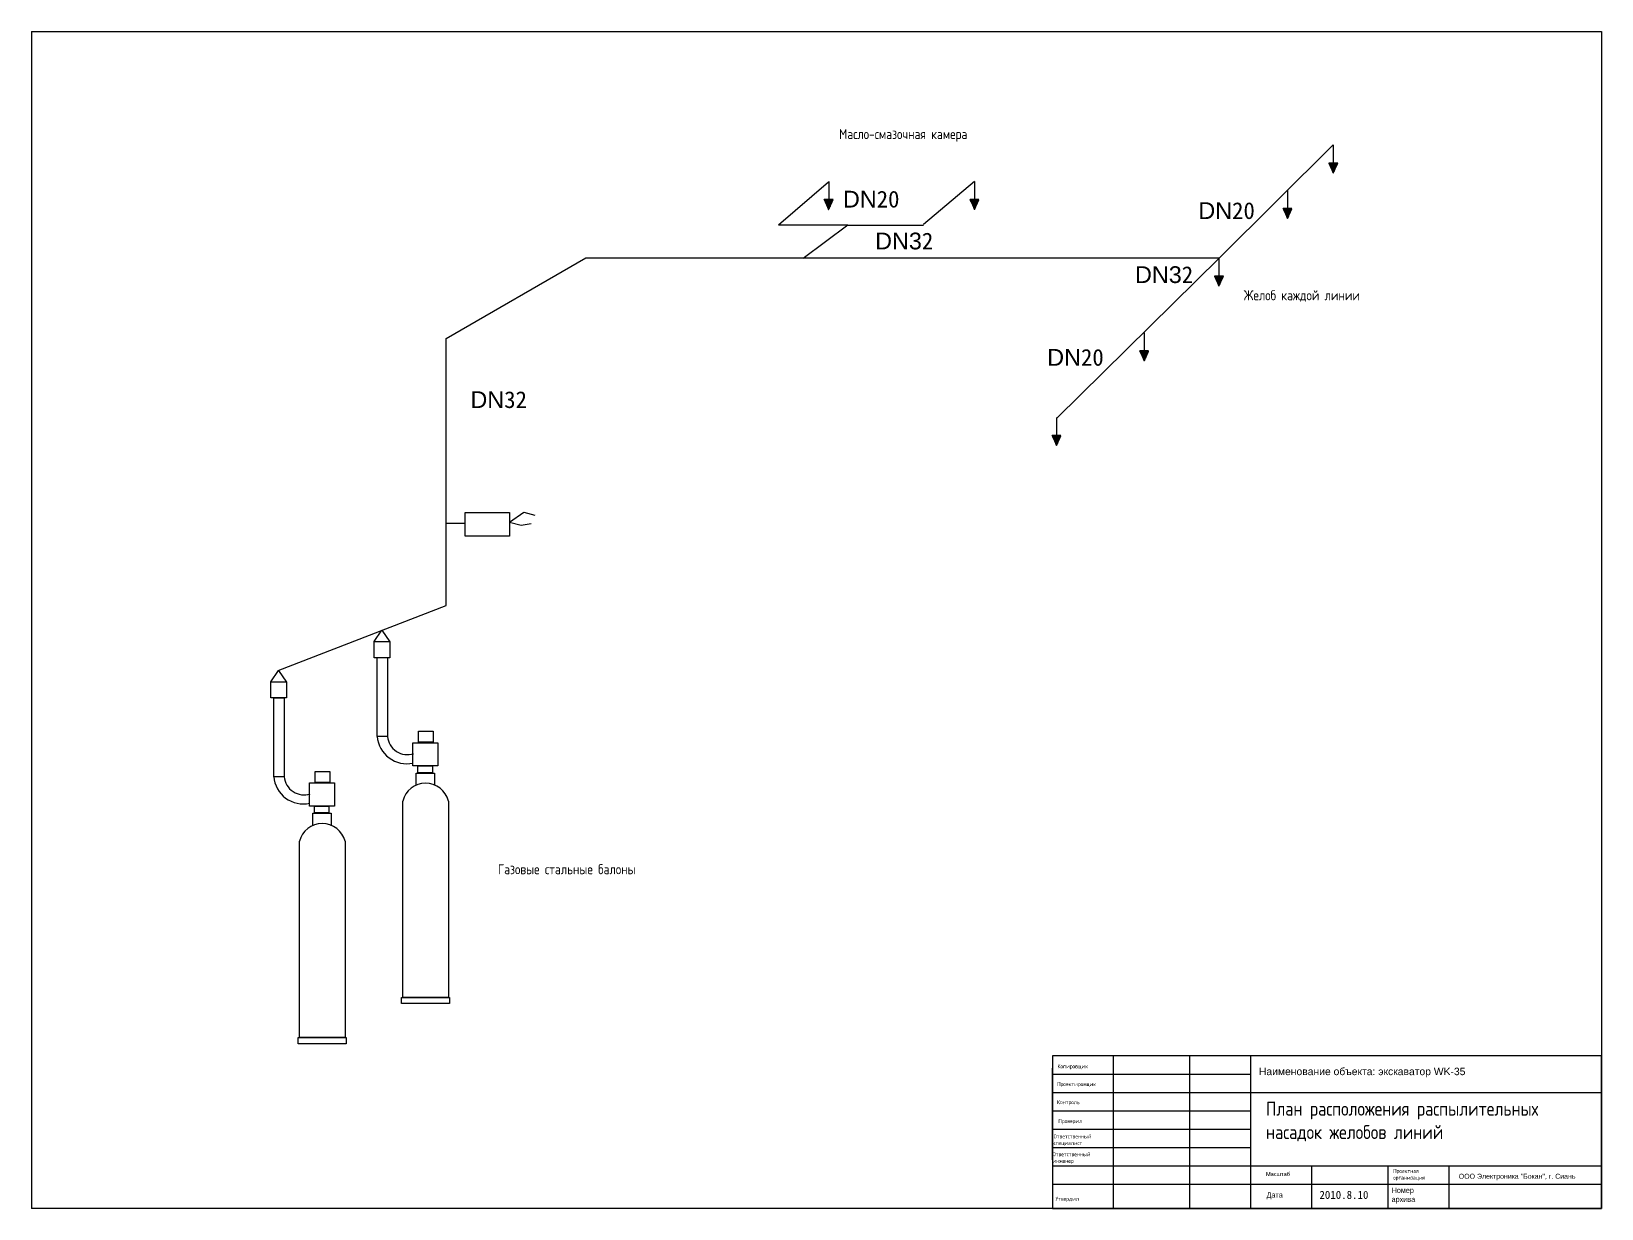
# Model space of a CAD drawing. Extents: x 48388 to 147340, y 33806 to 122092.
# Drawn here: x 119419 to 127267, y 61064 to 66945 of the extents above; entities that cross this region are included whole.
import ezdxf

# ---------------------------------------------------------------- set-up
doc = ezdxf.new("R2010")
doc.units = 0
doc.header["$LTSCALE"] = 1000
doc.header["$MEASUREMENT"] = 0
doc.layers.get('0').update_dxf_attribs({"linetype": 'CONTINUOUS'})
doc.styles.add('_TEL_DIM', font='SIMPLEX', dxfattribs={"width": 0.8, "height": 3.5, "bigfont": 'HZTXT'})
doc.styles.get("Standard").update_dxf_attribs({"font": 'GBENOR', "bigfont": 'GBCBIG'})

msp = doc.modelspace()

# ---------------------------------------------------------------- hatches: boundary and pattern name
h = msp.add_hatch()
h.set_pattern_fill('ANSI31', color=256, style=0)
h.set_pattern_definition([(45, (1867.08941, 1308.35547), (-0.08838834765, 0.08838834765), [])])
h.paths.add_polyline_path([(125904.1, 66287), (125926, 66237.5), (125948.5, 66287), (125929.4, 66287), (125926.5, 66287), (125926.5, 66287)])
h = msp.add_hatch()
h.set_pattern_fill('ANSI31', color=256, style=0)
h.set_pattern_definition([(45, (-655.11108, 1125.64675), (-0.08838834765, 0.08838834765), [])])
h.paths.add_polyline_path([(123381.9, 66104.3), (123403.8, 66054.8), (123426.3, 66104.3), (123407.2, 66104.3), (123404.3, 66104.3), (123404.3, 66104.3)])
h = msp.add_hatch()
h.set_pattern_fill('ANSI31', color=256, style=0)
h.set_pattern_definition([(45, (73.56739, 1125.64675), (-0.08838834765, 0.08838834765), [])])
h.paths.add_polyline_path([(124110.6, 66104.3), (124132.5, 66054.8), (124155, 66104.3), (124135.9, 66104.3), (124133, 66104.3), (124133, 66104.3)])
h = msp.add_hatch()
h.set_pattern_fill('ANSI31', color=256, style=0)
h.set_pattern_definition([(45, (1638.1795, 1081.07198), (-0.08838834765, 0.08838834765), [])])
h.paths.add_polyline_path([(125675.2, 66059.7), (125697.1, 66010.2), (125719.6, 66059.8), (125700.5, 66059.8), (125697.6, 66059.7), (125697.6, 66059.7)])
h = msp.add_hatch()
h.set_pattern_fill('ANSI31', color=256, style=0)
h.set_pattern_definition([(45, (1295.57504, 743.83898), (-0.08838834765, 0.08838834765), [])])
h.paths.add_polyline_path([(125332.6, 65722.5), (125354.5, 65673), (125377, 65722.5), (125357.9, 65722.5), (125355, 65722.5), (125355, 65722.5)])
h = msp.add_hatch()
h.set_pattern_fill('ANSI31', color=256, style=0)
h.set_pattern_definition([(45, (922.0981, 369.60727), (-0.08838834765, 0.08838834765), [])])
h.paths.add_polyline_path([(124959.1, 65348.3), (124981, 65298.7), (125003.5, 65348.3), (124984.4, 65348.3), (124981.5, 65348.3), (124981.5, 65348.3)])
h = msp.add_hatch()
h.set_pattern_fill('ANSI31', color=256, style=0)
h.set_pattern_definition([(45, (483.74403, -53.09971), (-0.08838834765, 0.08838834765), [])])
h.paths.add_polyline_path([(124520.8, 64925.6), (124542.6, 64876), (124565.1, 64925.6), (124546, 64925.6), (124543.1, 64925.6), (124543.1, 64925.6)])

# ---------------------------------------------------------------- linework, layer by layer
for p, q in [((119419.3, 66944.6), (127267.3, 66944.6)), ((119419.3, 66944.6), (119419.3, 61064)), ((127267.3, 66944.6), (127267.3, 61064)), ((125357.7, 65813.2), (125926.3, 66377.9)), ((125926.5, 66377.4), (125926.5, 66287)), ((125904.1, 66287), (125926, 66237.5)), ((125948.5, 66287), (125904.1, 66287)), ((125926, 66237.5), (125948.5, 66287)), ((125926.5, 66287), (125948.5, 66287.1)), ((123402.5, 66192.2), (123153.6, 65976.9)), ((123404.3, 66194.7), (123404.3, 66104.3)), ((124133, 66194.7), (123877.5, 65979.3)), ((124133, 66194.7), (124133, 66104.3)), ((123381.9, 66104.3), (123403.8, 66054.8)), ((123426.3, 66104.3), (123381.9, 66104.3)), ((123403.8, 66054.8), (123426.3, 66104.3)), ((123404.3, 66104.3), (123426.3, 66104.4)), ((124155, 66104.3), (124110.6, 66104.3)), ((124110.6, 66104.3), (124132.5, 66054.8)), ((124132.5, 66054.8), (124155, 66104.3)), ((124133, 66104.3), (124155, 66104.4)), ((125697.6, 66150.2), (125697.6, 66059.7)), ((125719.6, 66059.8), (125675.2, 66059.7)), ((125675.2, 66059.7), (125697.1, 66010.2)), ((125697.1, 66010.2), (125719.6, 66059.8)), ((125697.6, 66059.7), (125719.6, 66059.8)), ((123500.6, 65976.4), (123153.6, 65976.9)), ((123500.6, 65976.4), (123276.6, 65809.5)), ((123500.6, 65976.4), (123877.6, 65976.6)), ((121492, 65410), (122190.6, 65813.2)), ((122190.6, 65813.2), (125357.7, 65813.2)), ((125357.7, 65813.2), (124544.5, 65013.2)), ((125355, 65812.9), (125355, 65722.5)), ((125332.6, 65722.5), (125354.5, 65673)), ((125377, 65722.5), (125332.6, 65722.5)), ((125354.5, 65673), (125377, 65722.5)), ((125355, 65722.5), (125377, 65722.6)), ((121492, 64076), (121492, 65410)), ((124981.5, 65438.7), (124981.5, 65348.3)), ((124959.1, 65348.3), (124981, 65298.7)), ((125003.5, 65348.3), (124959.1, 65348.3)), ((124981, 65298.7), (125003.5, 65348.3)), ((124981.5, 65348.3), (125003.5, 65348.3)), ((124543.1, 65016), (124543.1, 64925.6)), ((124565.1, 64925.6), (124520.8, 64925.6)), ((124520.8, 64925.6), (124542.6, 64876)), ((124542.6, 64876), (124565.1, 64925.6)), ((124543.1, 64925.6), (124565.1, 64925.6)), ((121492.7, 64488.7), (121587.5, 64488.7)), ((120652.6, 63751.2), (121492, 64076)), ((121132.4, 63896.4), (121170.4, 63953.3)), ((121170.4, 63953.3), (121210.6, 63895.3)), ((121147.3, 63816.2), (121199.2, 63816.2)), ((121147.3, 63422.2), (121147.3, 63816.2)), ((121199.2, 63816.2), (121199.2, 63422.2)), ((120615.8, 63695.4), (120653.7, 63752.3)), ((120653.7, 63752.3), (120693.9, 63694.3)), ((120630.7, 63221.2), (120630.7, 63615.3)), ((120630.7, 63615.3), (120682.5, 63615.3)), ((120682.5, 63615.3), (120682.5, 63221.2)), ((121199.2, 63422.2), (121147.3, 63422.2)), ((120682.5, 63221.2), (120630.7, 63221.2)), ((121341.7, 63239.9), (121434.8, 63239.9)), ((121341.7, 63178.6), (121341.7, 63239.9)), ((121434.8, 63239.9), (121434.8, 63179.6)), ((121275.3, 62119.2), (121275.3, 63099.9)), ((121503.5, 63099.9), (121503.5, 62119.2)), ((120825.1, 62977.6), (120825.1, 63038.9)), ((120825.1, 63038.9), (120918.1, 63038.9)), ((120918.1, 63038.9), (120918.1, 62978.6)), ((120758.7, 61918.2), (120758.7, 62898.9)), ((120986.9, 62898.9), (120986.9, 61918.2)), ((121503.5, 62119.2), (121275.3, 62119.2)), ((120986.9, 61918.2), (120758.7, 61918.2)), ((124523, 61826.3), (124523, 61064)), ((127267.3, 61826.3), (124523, 61826.3)), ((124523, 61673.8), (124523, 61765.3)), ((124828, 61064), (124828, 61826.3)), ((125209.1, 61064), (125209.1, 61826.3)), ((125514, 61064), (125514, 61826.3)), ((127267.3, 61064), (127267.3, 61826.3)), ((124523, 61734.8), (125514, 61734.8)), ((124523, 61582.3), (124523, 61673.8)), ((124523, 61643.3), (127267.3, 61643.3)), ((124523, 61490.9), (124523, 61582.3)), ((124523, 61551.8), (125514, 61551.8)), ((124523, 61399.4), (124523, 61490.9)), ((124523, 61460.4), (125514, 61460.4)), ((124523, 61307.9), (124523, 61399.4)), ((124523, 61368.9), (125514, 61368.9)), ((124523, 61277.4), (127267.3, 61277.4)), ((125819, 61064), (125819, 61277.4)), ((126200.1, 61064), (126200.1, 61277.4)), ((126505, 61064), (126505, 61277.4)), ((124523, 61185.9), (127267.3, 61185.9)), ((127267.3, 61064), (119419.3, 61064)), ((124523, 61064), (127267.3, 61064)), ((125514, 61064), (125209.1, 61064)), ((125819, 61064), (125514, 61064)), ((126200.1, 61064), (125819, 61064)), ((126505, 61064), (126200.1, 61064)), ((127267.3, 61064), (126505, 61064))]:
    msp.add_line(p, q)
for points in [[(121587.5, 64541.7), (121808.4, 64541.7), (121808.4, 64422.4), (121587.5, 64422.4)], [(121132.4, 63896.4), (121210.6, 63896.4), (121210.6, 63816.1), (121132.4, 63816.1)], [(120615.8, 63695.4), (120693.9, 63695.4), (120693.9, 63615.1), (120615.8, 63615.1)], [(121354.3, 63448.6), (121427.4, 63448.6), (121427.4, 63393.8), (121354.3, 63393.8)], [(121325.4, 63391.4), (121450.6, 63391.4), (121450.6, 63275.3), (121325.4, 63275.3)], [(121350.4, 63275.3), (121423.3, 63275.3), (121423.3, 63241.2), (121350.4, 63241.2)], [(120808.7, 63190.4), (120934, 63190.4), (120934, 63074.3), (120808.7, 63074.3)], [(120837.6, 63247.6), (120910.8, 63247.6), (120910.8, 63192.8), (120837.6, 63192.8)], [(120833.8, 63074.3), (120906.6, 63074.3), (120906.6, 63040.2), (120833.8, 63040.2)], [(121269.3, 62119.2), (121508.5, 62119.2), (121508.5, 62088.1), (121268.8, 62088.1)], [(120752.6, 61918.2), (120991.8, 61918.2), (120991.8, 61887.1), (120752.1, 61887.1)]]:
    msp.add_lwpolyline(points, close=True)
for points in [[(121809.2, 64493.6), (121881.3, 64542.4), (121934.8, 64528.5)], [(121808.5, 64493.7), (121866.4, 64477.9), (121917.5, 64485.8)]]:
    msp.add_lwpolyline(points)
for centre, radius, start, end in [((121295.3, 63434.6), 148.4, 184.78298, 281.99934), ((121298.9, 63431.8), 100.2, 185.53041, 287.63715), ((120778.6, 63233.6), 148.4, 184.78298, 281.99934), ((120782.3, 63230.9), 100.2, 185.53041, 287.63715), ((121389.4, 63071), 117.7, 14.22197, 165.77803), ((120872.8, 62870), 117.7, 14.22197, 165.77803)]:
    msp.add_arc(centre, radius, start, end)

# ---------------------------------------------------------------- texts
at = {"attachment_point": 1, "style": '_TEL_DIM'}
for s, insert, char_height in [('{\\Fsimplex,hztxt|c204;Масло-смазочная камера}', (123456.3, 66456.6), 50), ('{\\Fsimplex,hztxt|c204;Желоб каждой линии}', (125478.8, 65651.4), 50), ('{\\Fsimplex,hztxt|c204;Газовые стальные балоны}', (121751.2, 62784.2), 50), ('{\\Fsimplex,hztxt|c204;Копировщик}', (124547.5, 61784.9), 20), ('{\\Fsimplex,hztxt|c204;Проектировщик}', (124546, 61695.9), 20), ('{\\Fsimplex,hztxt|c204;Контроль}', (124545.2, 61605.5), 20), ('{\\Fsimplex,hztxt|c204;План расположения распылительных\\Pнасадок желобов линий}', (125590, 61598), 70), ('{\\Fsimplex,hztxt|c204;Проверил}', (124552.1, 61511), 20), ('{\\Fsimplex,hztxt|c204;Ответственный\\Pспециалист}', (124528.2, 61434.7), 20), ('{\\Fsimplex,hztxt|c204;Ответственный\\Pинженер}', (124523, 61345.6), 20), ('{\\Fsimplex,hztxt|c204;Проектная\\Pорганизация}', (126225.4, 61262), 20), ('{\\Fsimplex,hztxt|c204;Утвердил}', (124538.5, 61122.8), 20)]:
    msp.add_mtext(s, dxfattribs=dict(at, insert=insert, char_height=char_height))
at = {"attachment_point": 1}
for s, insert, char_height, width in [('{\\fArial|b0|i0|c0|p32;DN\\fSimSun|b0|i0|c134|p54;20}', (123475.5, 66148.5), 83.635, 3610), ('{\\fArial|b0|i0|c0|p32;DN\\fSimSun|b0|i0|c134|p54;20}', (125251.7, 66091.2), 83.635, 3610), ('{\\fArial|b0|i0|c0|p32;DN3\\fSimSun|b0|i0|c134|p54;2}', (123636.2, 65939.5), 83.635, 3610), ('{\\fArial|b0|i0|c0|p32;DN3\\fSimSun|b0|i0|c134|p54;2}', (124935.3, 65771.4), 83.635, 3610), ('{\\fArial|b0|i0|c0|p32;DN\\fSimSun|b0|i0|c134|p54;20}', (124496.4, 65358.2), 83.635, 3610), ('{\\fArial|b0|i0|c0|p32;DN\\fSimSun|b0|i0|c134|p54;32}', (121613.5, 65146.9), 83.635, 3610), ('{\\fArial|b0|i0|c204|p34;\\H0.51191x;Наименование объекта: экскаватор \\fArial|b0|i0|c0|p34;WK-35}', (125554.6, 61767.5), 72.278, 1243.692), ('{\\fArial|b0|i0|c204|p34;ООО Электроника "Бокан", г. Сиань}', (126553.3, 61237.9), 25, 1147.08), ('{\\fSimHei|b0|i0|c134|p2;2010.8.10}', (125856.9, 61152.5), 40, 306.816)]:
    msp.add_mtext(s, dxfattribs=dict(at, insert=insert, char_height=char_height, width=width))
at = {"attachment_point": 1, "style": '_TEL_DIM'}
for s, insert, char_height, width in [('{\\fArial|b0|i0|c204|p34;Масштаб}', (125590, 61246.6), 20, 1070.762), ('{\\fArial|b0|i0|c204|p34;Дата}', (125592.9, 61145.5), 27, 30.776), ('{\\fArial|b0|i0|c204|p34;Номер архива}', (126217.9, 61168.9), 27, 30.462)]:
    msp.add_mtext(s, dxfattribs=dict(at, insert=insert, char_height=char_height, width=width))

doc.saveas('drawing.dxf')
